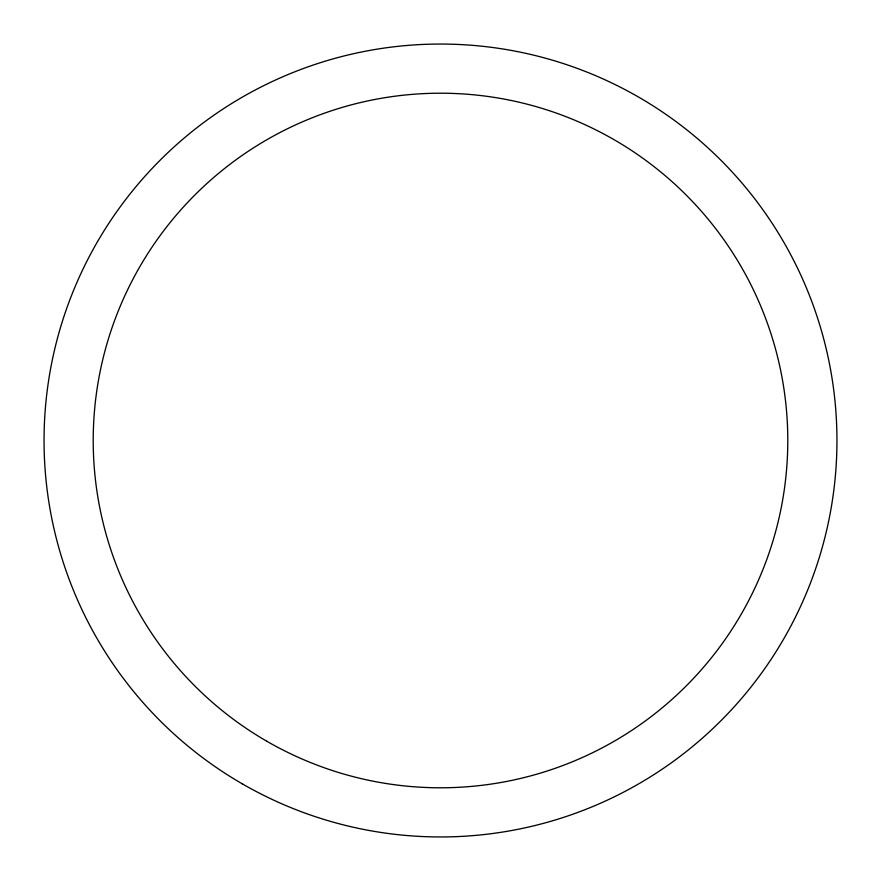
<?xml version="1.0" encoding="UTF-8"?>
<svg xmlns="http://www.w3.org/2000/svg" width="881" height="881" viewBox="0 0 881 881"><rect width="100%" height="100%" fill="white"/><g stroke="black" fill="none" stroke-linecap="round" stroke-linejoin="round"><path stroke-width="1.32" d="M242.275 783.837A396.45 396.45 0 0 0 836.95 440.5A396.45 396.45 0 0 0 242.275 97.163A396.45 396.45 0 0 0 242.275 783.837M266.855 741.262A347.29 347.29 0 0 0 787.79 440.5A347.29 347.29 0 0 0 266.855 139.738A347.29 347.29 0 0 0 266.855 741.262"/></g></svg>
